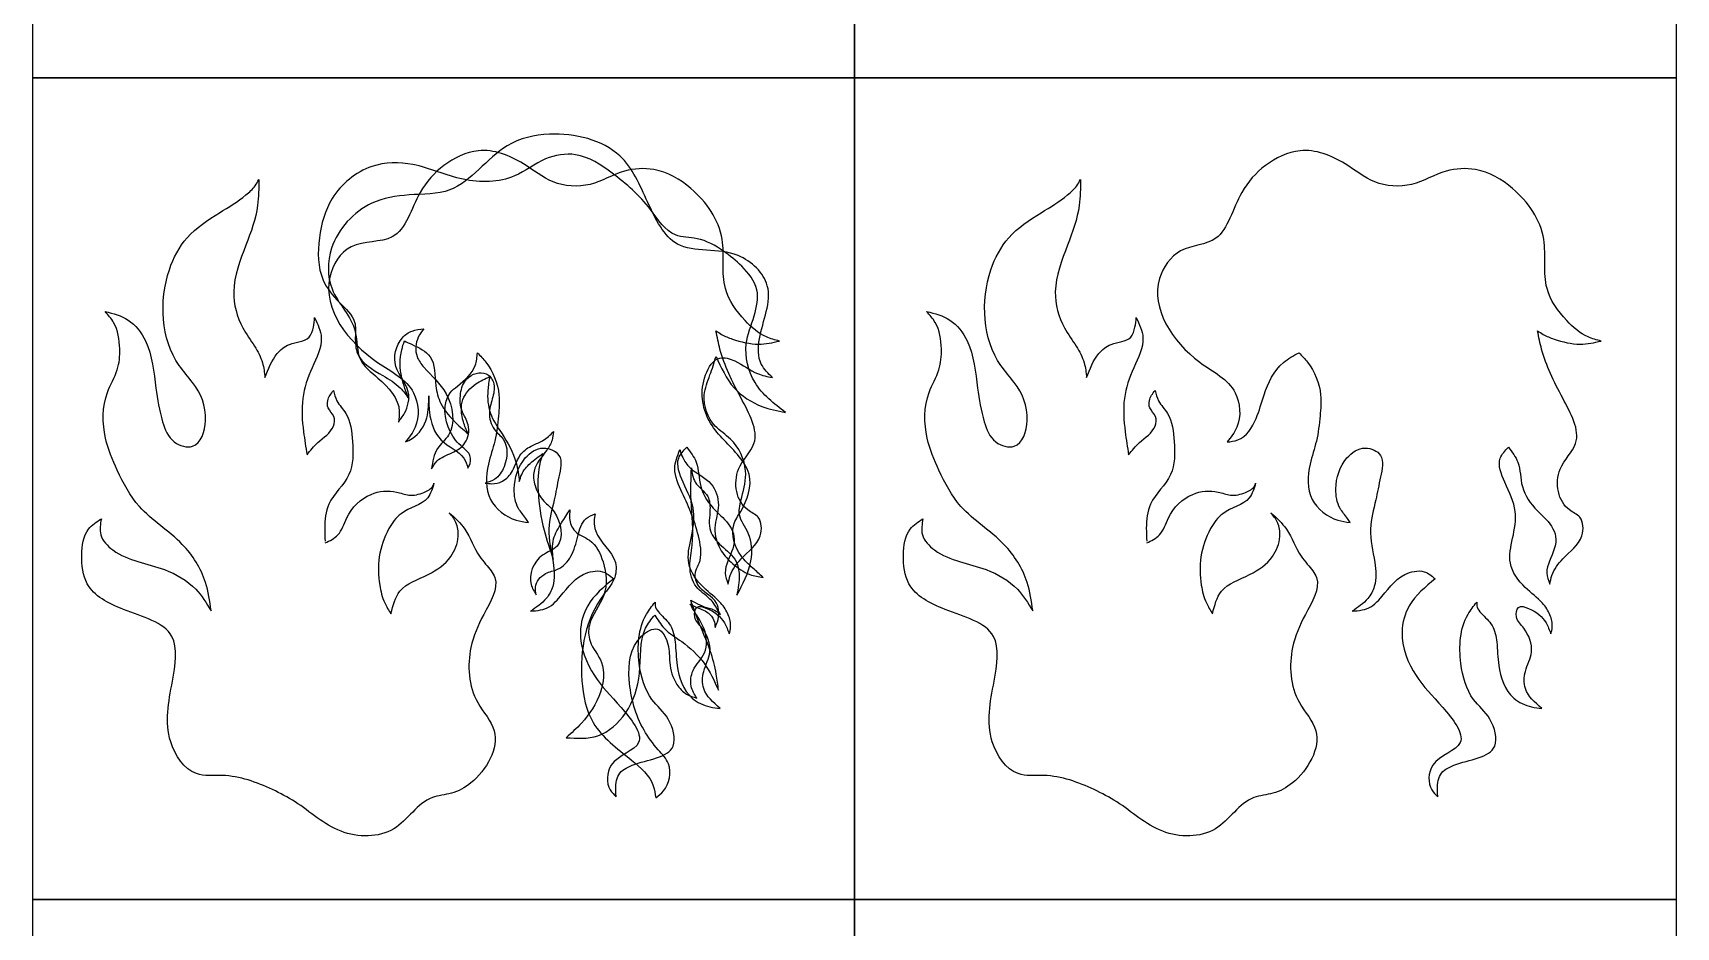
# Model space of a CAD drawing. Header units: millimetres. Extents: x 212 to 5793, y -739 to 2772.
# Drawn here: x 1824.8 to 2214.6, y 1414.1 to 1626.2 of the extents above; entities that cross this region are included whole.
import ezdxf

# ---------------------------------------------------------------- set-up
doc = ezdxf.new("R2010")
doc.units = ezdxf.units.MM
for name, color, linetype in [('Layer1', 6, 'Continuous'), ('Layer2', 2, 'Continuous'), ('Layer3', 5, 'Continuous'), ('Layer4', 4, 'Continuous')]:
    doc.layers.add(name, color=color, linetype=linetype)

msp = doc.modelspace()

# ---------------------------------------------------------------- linework, layer by layer
at = {"layer": 'Layer1'}
msp.add_open_spline([(1986.88, 1549.44), (1986.43, 1547.97), (1985.49, 1544.93), (1983.22, 1539.49), (1985.55, 1533.12), (1991.55, 1529.51), (1994.7, 1522.92), (1993.23, 1516.81), (1991.76, 1511.55), (1995.36, 1507.19), (1995.67, 1500.02), (1993.22, 1495.43), (1991.82, 1492.81), (1992.13, 1494.4), (1992.63, 1497.06), (1991.79, 1501.63), (1988.26, 1504.23), (1984.73, 1508.08), (1985.63, 1512.46), (1985.25, 1516.91), (1981.54, 1519.05), (1981.2, 1521.82), (1981.05, 1523.03), (1980.96, 1520.47), (1980.73, 1514.35), (1981.86, 1506.48), (1980.28, 1499.73), (1981.53, 1494.56), (1985.27, 1492.45), (1986.63, 1490.51), (1987.92, 1488.25), (1986.3, 1489.53), (1984.3, 1489.77), (1982.31, 1490.86), (1980.89, 1491.65), (1981.44, 1490.04), (1982.84, 1485.98), (1985.48, 1480.34), (1986.92, 1474.71), (1987.32, 1471.54), (1987.48, 1470.27), (1986.47, 1472.5), (1984.44, 1476.98), (1979.47, 1481.55), (1974.64, 1484.38), (1973.03, 1486.99), (1972.34, 1488.11), (1971.53, 1487.09), (1968.47, 1483.21), (1969.53, 1474.36), (1966.45, 1464.96), (1959.44, 1458.49), (1953.92, 1458.85), (1951.34, 1459.01), (1952.58, 1460.12), (1955.98, 1463.15), (1959.82, 1468.97), (1960.81, 1476.79), (1956.69, 1481.06), (1956.46, 1487.25), (1961.38, 1492.44), (1960.72, 1500.22), (1957.83, 1505.98), (1953.22, 1507.42), (1951.97, 1510.65), (1952.16, 1512.4), (1952.24, 1513.09), (1951.58, 1512.05), (1950.18, 1509.82), (1947.83, 1506.09), (1948.12, 1503.01), (1948.27, 1501.38), (1947.49, 1503.65), (1945.7, 1508.88), (1944.46, 1516.65), (1944.63, 1522.91), (1945.61, 1525.76), (1945.84, 1526.42), (1944.8, 1525.69), (1942.85, 1524.32), (1940.84, 1521.98), (1940.38, 1520.32), (1940.22, 1519.74), (1940.04, 1521.25), (1939.57, 1525.4), (1936.54, 1530.62), (1932.91, 1535.81), (1932.54, 1540.71), (1933.03, 1543.6), (1933.22, 1544.68), (1932.1, 1544.16), (1929.52, 1542.97), (1926.07, 1539.33), (1926.55, 1534.54), (1927.67, 1532.02), (1928.08, 1531.08), (1926.9, 1532.1), (1924.45, 1534.21), (1921.47, 1537.98), (1919.93, 1543.22), (1920.55, 1549.59), (1915.71, 1551.84), (1913.57, 1552.84), (1912.97, 1553.12), (1912.74, 1552.43), (1911.82, 1549.64), (1911.89, 1544.72), (1913.4, 1541.03), (1914.07, 1539.39), (1913.41, 1540.3), (1911.74, 1542.58), (1907.14, 1545.37), (1901.59, 1548.49), (1901.21, 1553.88), (1901.67, 1558.52), (1897.19, 1562.35), (1892.43, 1568.22), (1892.32, 1577.64), (1895.22, 1588.02), (1904.13, 1595.51), (1916.15, 1595.6), (1926.45, 1590.53), (1938.45, 1590.7), (1945.74, 1596.76), (1954.65, 1598.2), (1963.31, 1592.4), (1970.71, 1585.96), (1975.78, 1577.58), (1983.13, 1577.79), (1988.43, 1574.79), (1993.29, 1570.81), (1997.5, 1565.61), (1996.04, 1558.7), (1993.11, 1551.81), (1995.36, 1542.27), (2000.65, 1538.25), (2003.4, 1536.16), (2001.49, 1536.53), (1996.99, 1537.41), (1990.39, 1541.68), (1988.09, 1546.78), (1986.88, 1549.44)], degree=3, knots=[0, 0, 0, 0, 4.24922, 8.789836, 15.959878, 20.31073, 27.980775, 33.809536, 37.633473, 42.095901, 48.140928, 56.239165, 56.239165, 56.239165, 60.717812, 63.677374, 68.403311, 72.410399, 77.109626, 79.95561, 84.105424, 87.344551, 87.344551, 87.344551, 94.434009, 104.246302, 108.806888, 113.552447, 117.524303, 120.048167, 120.048167, 120.048167, 121.778435, 126.133799, 126.133799, 126.133799, 130.822562, 137.955323, 143.255729, 146.767618, 146.767618, 146.767618, 153.434439, 160.22738, 165.013931, 168.575018, 168.575018, 168.575018, 172.088586, 181.945532, 191.161409, 198.986237, 205.873624, 205.873624, 205.873624, 210.442143, 218.393424, 224.854655, 230.114093, 233.594583, 240.851895, 248.13797, 253.719454, 257.459708, 260.427232, 262.332861, 262.332861, 262.332861, 265.755427, 269.642854, 274.030697, 274.030697, 274.030697, 280.628215, 289.256423, 295.649435, 297.560564, 297.560564, 297.560564, 301.072894, 304.143099, 305.782712, 305.782712, 305.782712, 309.933687, 317.215251, 322.090643, 327.151969, 330.187547, 330.187547, 330.187547, 333.598967, 338.054411, 342.877194, 345.717645, 345.717645, 345.717645, 350.012414, 354.64872, 358.651494, 365.109826, 369.877133, 371.718104, 371.718104, 371.718104, 373.727863, 379.819215, 384.689626, 384.689626, 384.689626, 387.770929, 392.381118, 399.672847, 403.257578, 406.603087, 411.99318, 418.046041, 427.258088, 436.277892, 447.418093, 456.336042, 467.767931, 479.010449, 486.724632, 493.30375, 502.266547, 513.756812, 521.511743, 526.285111, 532.667779, 537.820212, 543.903389, 549.620289, 555.992909, 564.612145, 573.941991, 573.941991, 573.941991, 579.303335, 586.553981, 594.458711, 594.458711, 594.458711, 594.458711], dxfattribs=at)
at = {"layer": 'Layer2'}
for points in [[(1824.85, 1810.39), (2019.73, 1810.39), (2019.73, 1615.5), (1824.85, 1615.5)], [(2019.73, 1810.39), (2214.61, 1810.39), (2214.61, 1615.5), (2019.73, 1615.5)]]:
    msp.add_lwpolyline(points, close=True, dxfattribs=at)
msp.add_open_spline([(1998.05, 1497.02), (1996.99, 1497.19), (1994.33, 1497.62), (1990.92, 1500.02), (1987.56, 1503.54), (1985.93, 1508.79), (1988.11, 1514.02), (1986.09, 1520.12), (1981.24, 1521.99), (1978.98, 1525.13), (1978.51, 1526.69), (1978.31, 1527.33), (1977.72, 1525.85), (1976.34, 1522.42), (1979.8, 1515.24), (1982.73, 1508.4), (1983.69, 1501.48), (1981.64, 1498.23), (1982.44, 1493.88), (1987.71, 1492.08), (1987.68, 1487.36), (1986.86, 1485.59), (1986.66, 1485.16), (1986.61, 1485.72), (1986.5, 1487.05), (1984.88, 1489.11), (1982.52, 1489.68), (1981.17, 1490.52), (1980.75, 1490.78), (1980.94, 1490.41), (1981.97, 1488.39), (1984.58, 1485.12), (1984.99, 1478.96), (1981.15, 1475.59), (1980.58, 1471.3), (1981.77, 1469.3), (1982.31, 1468.39), (1981.48, 1468.65), (1979.59, 1469.23), (1976.9, 1472.09), (1975.67, 1476.54), (1975.96, 1481), (1973.43, 1485.99), (1966.48, 1481.84), (1965.66, 1472.01), (1968.27, 1462.5), (1972.71, 1456.5), (1976.71, 1452.49), (1975.66, 1447.05), (1973.25, 1445.26), (1972.59, 1444.76), (1972.45, 1445.73), (1971.93, 1449.39), (1965.61, 1454.91), (1956.96, 1461.12), (1953.82, 1476.15), (1956.26, 1488.85), (1963.02, 1496.19), (1963.67, 1502.5), (1958.51, 1505.76), (1957.87, 1510.18), (1958.11, 1511.54), (1958.22, 1512.12), (1957.44, 1511.81), (1955.17, 1510.91), (1953.98, 1506.58), (1953, 1502.13), (1949.89, 1498.75), (1946.03, 1498.26), (1943.68, 1495.46), (1944.12, 1493.5), (1944.26, 1492.89), (1943.76, 1493.67), (1941.88, 1496.58), (1944.24, 1502.4), (1951.22, 1504.28), (1949.88, 1511.94), (1945.77, 1515.12), (1943.75, 1518.43), (1943.29, 1523.2), (1946.25, 1526.29), (1948.09, 1529.34), (1948.27, 1530.93), (1948.35, 1531.63), (1947.56, 1530.84), (1946.11, 1529.42), (1943.15, 1528.38), (1940.04, 1526.32), (1939.06, 1522.5), (1936.61, 1519.69), (1934.02, 1519.13), (1932.65, 1519.33), (1932.14, 1519.4), (1932.93, 1519.65), (1934.91, 1520.29), (1937.43, 1523.95), (1937.66, 1529.31), (1933.74, 1532.16), (1932.7, 1536.12), (1934.01, 1539.69), (1934.63, 1543.11), (1932.05, 1546.36), (1927.34, 1544.77), (1926.05, 1540.52), (1926.23, 1536.53), (1928.67, 1533.15), (1927.9, 1528.65), (1924.27, 1526.41), (1920.9, 1525.3), (1919.79, 1523.46), (1919.39, 1522.79), (1919.67, 1524.5), (1920.17, 1527.62), (1925.45, 1531.81), (1923.94, 1541.01), (1918.66, 1545.42), (1915.34, 1549.72), (1915.67, 1553.51), (1917.07, 1555.37), (1917.54, 1555.99), (1916.59, 1555.89), (1914.72, 1555.7), (1911.17, 1553.18), (1909.69, 1546.67), (1914.8, 1541.84), (1913.62, 1536.56), (1912.05, 1534.54), (1911.54, 1533.88), (1911.67, 1534.74), (1912.27, 1538.74), (1907.72, 1543.83), (1901.43, 1548.36), (1902.23, 1557.43), (1894.58, 1564.24), (1894.74, 1577.14), (1903.25, 1586.24), (1914.22, 1588.07), (1926.85, 1587.69), (1934.63, 1599.84), (1949.57, 1603.37), (1964.77, 1599.63), (1970.39, 1586.41), (1976.91, 1572.87), (1991.21, 1576.18), (2001.83, 1565.65), (1996.93, 1556.06), (1996.74, 1547.86), (1999.24, 1545.43), (2000.26, 1544.43), (1999.05, 1544.68), (1995.79, 1545.34), (1992.4, 1548.2), (1986.98, 1549.92), (1982.71, 1543.12), (1984.1, 1533.54), (1991.03, 1527.71), (1996.16, 1520.63), (1993.86, 1514.07), (1989.94, 1508.48), (1991.81, 1502.67), (1995.44, 1499.4), (1997.24, 1497.76), (1998.05, 1497.02)], degree=3, knots=[0, 0, 0, 0, 3.196539, 8.031978, 12.114212, 17.740748, 23.232922, 28.524408, 34.917448, 37.788165, 39.793474, 39.793474, 39.793474, 44.408009, 50.459798, 62.086489, 67.870589, 69.81323, 73.306022, 79.363294, 83.818166, 85.264219, 85.264219, 85.264219, 86.926689, 89.239462, 92.506108, 93.98282, 93.98282, 93.98282, 95.20288, 100.798405, 106.467479, 111.467452, 115.199417, 118.321109, 118.321109, 118.321109, 120.899075, 124.188183, 129.612123, 133.994332, 138.328875, 142.365906, 153.153918, 165.623551, 171.366505, 175.528451, 182.026109, 184.49746, 184.49746, 184.49746, 187.373116, 195.409084, 208.097043, 218.404524, 239.436821, 243.819906, 247.815195, 256.64982, 259.017099, 260.788445, 260.788445, 260.788445, 263.219318, 267.843605, 272.874803, 277.282042, 280.320422, 284.353032, 286.199089, 286.199089, 286.199089, 288.920772, 296.403397, 300.452854, 308.636022, 312.163074, 316.401012, 319.853885, 325.675726, 328.332459, 330.417796, 330.417796, 330.417796, 333.714874, 336.420452, 339.753886, 344.357436, 347.757605, 350.34141, 351.901913, 351.901913, 351.901913, 354.343889, 358.013291, 364.587167, 367.682523, 371.926674, 375.64768, 379.133249, 381.761403, 386.506398, 390.291095, 394.530682, 398.013979, 402.374859, 406.287497, 410.28205, 412.564687, 412.564687, 412.564687, 417.565326, 421.709913, 431.520229, 439.693992, 442.72121, 447.365267, 449.687393, 449.687393, 449.687393, 452.502549, 455.240085, 462.293884, 468.946709, 474.108177, 476.63293, 476.63293, 476.63293, 479.169517, 488.557356, 494.619654, 501.321852, 512.851827, 522.521153, 536.838303, 545.849029, 555.59437, 572.778706, 583.148866, 600.63182, 613.466385, 625.600712, 640.255701, 650.202052, 662.97464, 668.954255, 673.090407, 673.090407, 673.090407, 676.727351, 682.927073, 686.529378, 691.791753, 702.731967, 713.1217, 718.539581, 727.628707, 731.247764, 738.7753, 742.773586, 746.069419, 746.069419, 746.069419, 746.069419], dxfattribs=at)
at = {"layer": 'Layer3'}
for points in [[(1824.85, 1615.5), (2019.73, 1615.5), (2019.73, 1420.62), (1824.85, 1420.62)], [(2019.73, 1615.5), (2214.61, 1615.5), (2214.61, 1420.62), (2019.73, 1420.62)]]:
    msp.add_lwpolyline(points, close=True, dxfattribs=at)
for points, knots in [([(1986.87, 1555.53), (1987.16, 1554.05), (1988.26, 1548.4), (1992.23, 1540.45), (1998.38, 1529.46), (1990.35, 1522.61), (1991.91, 1513.69), (1997.74, 1511.48), (1997.89, 1505.42), (1993.17, 1502.25), (1990.33, 1498.39), (1989.91, 1496.14), (1989.78, 1495.44), (1989.45, 1496.32), (1988.4, 1499.15), (1990.83, 1502.74), (1991.55, 1507.57), (1989.2, 1510.68), (1985.66, 1513.78), (1982.64, 1518.14), (1982.92, 1524.05), (1980.82, 1526.76), (1979.95, 1527.89), (1979.16, 1527.07), (1976.94, 1524.78), (1979.31, 1518.88), (1982.26, 1513.14), (1981.03, 1506.46), (1979.53, 1499.99), (1983.47, 1494.59), (1987.71, 1491.66), (1989.93, 1488.33), (1990.53, 1485.65), (1990.16, 1484.14), (1990.02, 1483.61), (1989.68, 1484.52), (1988.69, 1487.14), (1986.07, 1489.37), (1981.95, 1490.62), (1981.51, 1487.05), (1984.39, 1484.53), (1986.29, 1479.53), (1983.68, 1475.12), (1983.49, 1469.71), (1986.23, 1467.36), (1987.88, 1465.94), (1987.06, 1466.04), (1984.69, 1466.32), (1979.66, 1468.62), (1977.39, 1475.26), (1977.39, 1481.15), (1976.48, 1485.82), (1973.94, 1487.92), (1972.44, 1489.77), (1972.44, 1490.77), (1972.44, 1491.17), (1971.7, 1490.23), (1968.5, 1486.19), (1967.97, 1477.46), (1970.49, 1468.36), (1976.13, 1463.93), (1978.49, 1454.33), (1968.93, 1453.81), (1963.24, 1450.6), (1963.05, 1447.17), (1963.17, 1445.42), (1963.2, 1444.99), (1962.69, 1445.5), (1960.77, 1447.39), (1960.98, 1454.3), (1971.99, 1456.94), (1963.81, 1467.14), (1957.49, 1473.33), (1953.73, 1482.62), (1956.23, 1491.45), (1960.26, 1494.77), (1962.61, 1496.71), (1961.76, 1497.39), (1959.68, 1499.07), (1953.56, 1497.7), (1950.72, 1493.13), (1946.91, 1489.36), (1944.48, 1489.16), (1942.91, 1489.04), (1944.26, 1489.92), (1946.52, 1491.41), (1948.77, 1495.59), (1948.31, 1501.42), (1946.56, 1508.17), (1948.52, 1515.03), (1949.46, 1520.5), (1950.87, 1526.17), (1945.5, 1528.57), (1940.38, 1524.98), (1938.59, 1519.11), (1939.39, 1513.72), (1941.49, 1511.56), (1942.19, 1510.38), (1942.39, 1510.04), (1941.41, 1510.19), (1937.87, 1510.71), (1932.02, 1515.15), (1932.38, 1523.19), (1934.65, 1529.42), (1935.27, 1535.01), (1935.79, 1541.47), (1933.58, 1546.86), (1930.98, 1549.6), (1930.29, 1550.32), (1930.19, 1549.29), (1929.89, 1546.05), (1926.66, 1543.23), (1921.84, 1539.52), (1922.64, 1532.4), (1926.11, 1528.32), (1928.9, 1526.18), (1928.69, 1523.99), (1928.16, 1523.13), (1928.05, 1522.95), (1927.77, 1523.77), (1926.74, 1526.81), (1920.72, 1528.9), (1918.77, 1535.17), (1918.75, 1538.82), (1918.75, 1540.06), (1918.74, 1538.33), (1918.74, 1534.59), (1916.16, 1530.47), (1913.76, 1529.4), (1913.2, 1529.15), (1914.09, 1530.26), (1916.72, 1533.5), (1916.06, 1542.9), (1902.59, 1549.09), (1891.25, 1563.46), (1899.76, 1577.5), (1912.45, 1575.62), (1915.41, 1587.91), (1922, 1595.16), (1931.16, 1599.74), (1940.77, 1596.07), (1947.94, 1589.95), (1957.32, 1589.35), (1964.37, 1593.84), (1973.29, 1594.39), (1982.6, 1589.06), (1989.98, 1578.37), (1987.46, 1566.08), (1992.99, 1558.37), (1997.74, 1554.16), (2000.88, 1553.36), (2001.95, 1553.09), (2000.3, 1552.73), (1996.56, 1551.91), (1991.86, 1553.12), (1988.52, 1554.41), (1987.31, 1555.23), (1986.87, 1555.53)], [0, 0, 0, 0, 4.47286, 17.126731, 28.296911, 35.416821, 45.3271, 48.308261, 52.730948, 59.844732, 64.518382, 66.650806, 66.650806, 66.650806, 69.375333, 75.385437, 78.312789, 83.568608, 85.91152, 92.652356, 98.497539, 102.663749, 102.663749, 102.663749, 105.877941, 111.689054, 119.03293, 125.443736, 131.388077, 138.152668, 143.660939, 146.945479, 149.916179, 151.559738, 151.559738, 151.559738, 154.416881, 159.821566, 162.220069, 164.49093, 167.752961, 173.648645, 178.500584, 182.552713, 188.686347, 188.686347, 188.686347, 191.177008, 195.859049, 204.406958, 209.975462, 214.037392, 217.899525, 219.679253, 220.841016, 220.841016, 220.841016, 224.402113, 236.173814, 245.251179, 251.277385, 257.784857, 268.520407, 272.395371, 276.390994, 277.704871, 277.704871, 277.704871, 279.838956, 285.707152, 294.144064, 303.460385, 313.297963, 324.185687, 330.592861, 339.495128, 339.495128, 339.495128, 342.64239, 347.253903, 355.903963, 358.373284, 362.900448, 362.900448, 362.900448, 367.692931, 370.89353, 376.606799, 384.63594, 391.594965, 397.185795, 402.289726, 406.298964, 411.257144, 419.05332, 423.765785, 426.703912, 427.878354, 427.878354, 427.878354, 430.83473, 438.653217, 447.017302, 452.704801, 458.753997, 463.743767, 472.080563, 475.084064, 475.084064, 475.084064, 478.133788, 484.615335, 486.937864, 496.154716, 500.936882, 503.538202, 505.964614, 506.594371, 506.594371, 506.594371, 509.148242, 515.980144, 523.270175, 527.022656, 527.022656, 527.022656, 532.1946, 538.204735, 540.033527, 540.033527, 540.033527, 544.243532, 552.425925, 563.614179, 586.787742, 595.588238, 605.595851, 618.014123, 626.563731, 635.456923, 646.605036, 654.816022, 663.593674, 672.340908, 679.358284, 689.193861, 703.345371, 715.047204, 723.958812, 730.342707, 733.605206, 733.605206, 733.605206, 738.620684, 744.956144, 747.741258, 749.330629, 749.330629, 749.330629, 749.330629]), ([(2181.75, 1555.53), (2182.04, 1554.05), (2183.14, 1548.4), (2187.11, 1540.45), (2193.26, 1529.46), (2185.23, 1522.61), (2186.79, 1513.69), (2192.62, 1511.48), (2192.77, 1505.42), (2188.05, 1502.25), (2185.21, 1498.39), (2184.79, 1496.14), (2184.66, 1495.44), (2184.33, 1496.32), (2183.28, 1499.15), (2185.71, 1502.74), (2186.43, 1507.57), (2184.08, 1510.68), (2180.54, 1513.78), (2177.52, 1518.14), (2177.8, 1524.05), (2175.7, 1526.76), (2174.83, 1527.89), (2174.04, 1527.07), (2171.82, 1524.78), (2174.19, 1518.88), (2177.14, 1513.14), (2175.91, 1506.46), (2174.41, 1499.99), (2178.35, 1494.59), (2182.59, 1491.66), (2184.81, 1488.33), (2185.41, 1485.65), (2185.04, 1484.14), (2184.9, 1483.61), (2184.56, 1484.52), (2183.57, 1487.14), (2180.95, 1489.37), (2176.83, 1490.62), (2176.39, 1487.05), (2179.27, 1484.53), (2181.17, 1479.53), (2178.56, 1475.12), (2178.37, 1469.71), (2181.11, 1467.36), (2182.76, 1465.94), (2181.94, 1466.04), (2179.57, 1466.32), (2174.54, 1468.62), (2172.27, 1475.26), (2172.27, 1481.15), (2171.36, 1485.82), (2168.82, 1487.92), (2167.32, 1489.77), (2167.32, 1490.77), (2167.32, 1491.17), (2166.58, 1490.23), (2163.38, 1486.19), (2162.85, 1477.46), (2165.37, 1468.36), (2171.02, 1463.93), (2173.37, 1454.33), (2163.81, 1453.81), (2158.12, 1450.6), (2157.93, 1447.17), (2158.05, 1445.42), (2158.08, 1444.99), (2157.57, 1445.5), (2155.65, 1447.39), (2155.86, 1454.3), (2166.87, 1456.94), (2158.69, 1467.14), (2152.37, 1473.33), (2148.61, 1482.62), (2151.11, 1491.45), (2155.14, 1494.77), (2157.49, 1496.71), (2156.64, 1497.39), (2154.56, 1499.07), (2148.44, 1497.7), (2145.6, 1493.13), (2141.79, 1489.36), (2139.36, 1489.16), (2137.79, 1489.04), (2139.14, 1489.92), (2141.4, 1491.41), (2143.65, 1495.59), (2143.19, 1501.42), (2141.44, 1508.17), (2143.4, 1515.03), (2144.34, 1520.5), (2145.75, 1526.17), (2140.38, 1528.57), (2135.26, 1524.98), (2133.47, 1519.11), (2134.27, 1513.72), (2136.37, 1511.56), (2137.07, 1510.38), (2137.27, 1510.04), (2136.29, 1510.19), (2132.75, 1510.71), (2126.9, 1515.15), (2127.26, 1523.19), (2129.53, 1529.42), (2130.15, 1535.01), (2130.68, 1541.47), (2128.46, 1546.86), (2125.86, 1549.6), (2125.17, 1550.32), (2123.86, 1549.62), (2119.89, 1547.5), (2116.89, 1541.22), (2115.29, 1534.52), (2112.13, 1529.55), (2108.97, 1529.24), (2108.08, 1529.15), (2108.97, 1530.26), (2111.6, 1533.5), (2110.94, 1542.9), (2097.47, 1549.09), (2088.06, 1563.92), (2096.81, 1576.06), (2107.33, 1575.62), (2110.29, 1587.91), (2116.88, 1595.16), (2126.04, 1599.74), (2135.65, 1596.07), (2142.82, 1589.95), (2152.2, 1589.35), (2159.25, 1593.84), (2168.17, 1594.39), (2177.48, 1589.06), (2184.86, 1578.37), (2182.34, 1566.08), (2187.87, 1558.37), (2192.62, 1554.16), (2195.76, 1553.36), (2196.83, 1553.09), (2195.18, 1552.73), (2191.44, 1551.91), (2186.74, 1553.12), (2183.4, 1554.41), (2182.19, 1555.23), (2181.75, 1555.53)], [0, 0, 0, 0, 4.47286, 17.126731, 28.296911, 35.416821, 45.3271, 48.308261, 52.730948, 59.844732, 64.518382, 66.650806, 66.650806, 66.650806, 69.375333, 75.385437, 78.312789, 83.568608, 85.91152, 92.652356, 98.497539, 102.663749, 102.663749, 102.663749, 105.877941, 111.689054, 119.03293, 125.443736, 131.388077, 138.152668, 143.660939, 146.945479, 149.916179, 151.559738, 151.559738, 151.559738, 154.416881, 159.821566, 162.220069, 164.49093, 167.752961, 173.648645, 178.500584, 182.552713, 188.686347, 188.686347, 188.686347, 191.177008, 195.859049, 204.406958, 209.975462, 214.037392, 217.899525, 219.679253, 220.841016, 220.841016, 220.841016, 224.402113, 236.173814, 245.251179, 251.277385, 257.784857, 268.520407, 272.395371, 276.390994, 277.704871, 277.704871, 277.704871, 279.838956, 285.707152, 294.144064, 303.460385, 313.297963, 324.185687, 330.592861, 339.495128, 339.495128, 339.495128, 342.64239, 347.253903, 355.903963, 358.373284, 362.900448, 362.900448, 362.900448, 367.692931, 370.89353, 376.606799, 384.63594, 391.594965, 397.185795, 402.289726, 406.298964, 411.257144, 419.05332, 423.765785, 426.703912, 427.878354, 427.878354, 427.878354, 430.83473, 438.653217, 447.017302, 452.704801, 458.753997, 463.743767, 472.080563, 475.084064, 475.084064, 475.084064, 479.475297, 488.410378, 494.334602, 500.998922, 503.614406, 503.614406, 503.614406, 507.824411, 516.006805, 527.195059, 550.368621, 559.169118, 569.17673, 581.595002, 590.14461, 599.037802, 610.185915, 618.396902, 627.174553, 635.921787, 642.939163, 652.774741, 666.92625, 678.628084, 687.539692, 693.923587, 697.186086, 697.186086, 697.186086, 702.201563, 708.537023, 711.322138, 712.911509, 712.911509, 712.911509, 712.911509]), ([(1894.15, 1505.2), (1895.28, 1505.74), (1897.84, 1506.96), (1899.36, 1512.48), (1904.11, 1517.23), (1910.18, 1517.84), (1914.2, 1516.18), (1917.3, 1516.91), (1919.51, 1518.11), (1919.9, 1519.16), (1919.98, 1519.38), (1919.61, 1518.12), (1918.5, 1514.38), (1912.39, 1513.3), (1908.67, 1507.96), (1906.62, 1502.09), (1906.8, 1495.96), (1907.93, 1491.35), (1909.24, 1489.27), (1909.77, 1488.43), (1910.26, 1490.39), (1911.41, 1495.02), (1918.57, 1497.24), (1924.06, 1501.11), (1926.04, 1506.14), (1925.5, 1510.02), (1924.2, 1511.63), (1923.61, 1512.35), (1924.95, 1511.14), (1928.11, 1508.26), (1929.67, 1503.27), (1931.74, 1500.79), (1932.24, 1500.18), (1933.14, 1499.15), (1936.16, 1495.68), (1931.52, 1488.23), (1927.68, 1479.29), (1928.3, 1468.41), (1937.1, 1459.52), (1931.26, 1449.29), (1924.46, 1445.55), (1916.88, 1445.08), (1911.48, 1435.15), (1896.86, 1435.4), (1889.17, 1442.92), (1879.85, 1447.73), (1872.03, 1450.65), (1862.06, 1449.41), (1855.36, 1459.75), (1857.76, 1470.63), (1860.09, 1485.41), (1846.82, 1488.66), (1837.15, 1493.78), (1836.13, 1502.11), (1836.99, 1508.28), (1839.96, 1510.2), (1841.09, 1510.94), (1840.86, 1509.64), (1840.35, 1506.73), (1845.95, 1501.01), (1854.88, 1500.12), (1863.36, 1495.24), (1866.01, 1490.94), (1867.11, 1489.14), (1866.8, 1491.41), (1866.01, 1497.2), (1860.22, 1506.31), (1850.09, 1512.26), (1845, 1521.83), (1841.32, 1530.73), (1841.24, 1539.6), (1845.2, 1545.9), (1845.66, 1551.7), (1844.88, 1556.82), (1842.7, 1559.27), (1841.96, 1560.11), (1843.91, 1559.62), (1847.98, 1558.6), (1853.07, 1551.81), (1853.74, 1542.95), (1855.14, 1534.82), (1857.41, 1528.85), (1864.16, 1526.91), (1866.94, 1535.71), (1863.9, 1542.29), (1855.3, 1551.51), (1854.55, 1565.99), (1861.08, 1578.36), (1868.53, 1583.21), (1874.29, 1586.69), (1877.4, 1589.48), (1878.17, 1590.88), (1878.44, 1591.38), (1878.43, 1589.33), (1878.41, 1583.98), (1875.27, 1575.35), (1871.39, 1565.76), (1873.73, 1557.05), (1877.36, 1552.16), (1879.48, 1548.26), (1879.77, 1545.62), (1879.89, 1544.44), (1880.67, 1546.46), (1881.89, 1549.64), (1885.85, 1552.92), (1890.32, 1552.88), (1891.47, 1556.32), (1891.6, 1557.91), (1891.67, 1558.68), (1892.42, 1557.09), (1894.27, 1553.14), (1890.82, 1546.68), (1888.34, 1539.49), (1888.86, 1532.32), (1889.58, 1527.91), (1889.87, 1526.1), (1890.66, 1527.11), (1892.55, 1529.55), (1896.21, 1531.61), (1896.62, 1535.45), (1894.69, 1536.89), (1894.65, 1539.41), (1895.57, 1540.62), (1896.15, 1541.39), (1896.37, 1540.54), (1896.88, 1538.49), (1900.13, 1535.26), (1900.79, 1528.93), (1900.96, 1520.75), (1894.54, 1515.62), (1893.97, 1509.58), (1894.11, 1506.63), (1894.15, 1505.6)], [0, 0, 0, 0, 3.597141, 8.140311, 16.165108, 22.230122, 25.248759, 28.874943, 31.492255, 32.189143, 32.189143, 32.189143, 35.948565, 43.301516, 47.870578, 54.943728, 61.635877, 66.017637, 68.973846, 68.973846, 68.973846, 74.693279, 82.460239, 89.375308, 94.450165, 97.795626, 100.566991, 100.566991, 100.566991, 105.914391, 113.236874, 115.598199, 115.598199, 115.598199, 119.467865, 128.571209, 136.991267, 150.167595, 157.919138, 171.450017, 176.716404, 181.335442, 193.115628, 205.628638, 218.570157, 224.683016, 237.060959, 243.180917, 252.895242, 267.295369, 277.904857, 291.047314, 301.572895, 308.527149, 314.836598, 318.763318, 318.763318, 318.763318, 322.544482, 327.197323, 340.261796, 349.012254, 355.263081, 355.263081, 355.263081, 362.10095, 372.668985, 386.259054, 396.324118, 404.36963, 415.277494, 421.135743, 426.110766, 432.526408, 435.840445, 435.840445, 435.840445, 441.726291, 448.127437, 459.586774, 467.737807, 473.2717, 477.749081, 484.573223, 494.08613, 499.261185, 522.077626, 530.730376, 540.468916, 548.006819, 551.089785, 552.784587, 552.784587, 552.784587, 558.895023, 568.736336, 580.156934, 589.003757, 594.164429, 598.519359, 602.055208, 602.055208, 602.055208, 608.42475, 612.05813, 617.025297, 619.563289, 621.906537, 621.906537, 621.906537, 626.961636, 634.408682, 642.021217, 649.946574, 655.469005, 655.469005, 655.469005, 659.339564, 664.747898, 667.025269, 669.524752, 671.165678, 673.97716, 673.97716, 673.97716, 676.567724, 680.229204, 687.093542, 694.981632, 703.429504, 709.250672, 712.346756, 712.346756, 712.346756, 712.346756]), ([(2089.03, 1505.2), (2090.16, 1505.74), (2092.72, 1506.96), (2094.24, 1512.48), (2098.99, 1517.23), (2105.06, 1517.84), (2109.08, 1516.18), (2112.18, 1516.91), (2114.39, 1518.11), (2114.78, 1519.16), (2114.86, 1519.38), (2114.49, 1518.12), (2113.38, 1514.38), (2107.27, 1513.3), (2103.55, 1507.96), (2101.5, 1502.09), (2101.68, 1495.96), (2102.81, 1491.35), (2104.12, 1489.27), (2104.65, 1488.43), (2105.14, 1490.39), (2106.29, 1495.02), (2113.45, 1497.24), (2118.94, 1501.11), (2120.92, 1506.14), (2120.38, 1510.02), (2119.08, 1511.63), (2118.49, 1512.35), (2119.83, 1511.14), (2122.99, 1508.26), (2124.55, 1503.27), (2126.62, 1500.79), (2127.13, 1500.18), (2128.02, 1499.15), (2131.04, 1495.68), (2126.4, 1488.23), (2122.56, 1479.29), (2123.18, 1468.41), (2131.98, 1459.52), (2126.14, 1449.29), (2119.34, 1445.55), (2111.76, 1445.08), (2106.36, 1435.15), (2091.74, 1435.4), (2084.05, 1442.92), (2074.73, 1447.73), (2066.91, 1450.65), (2056.94, 1449.41), (2050.24, 1459.75), (2052.64, 1470.63), (2054.97, 1485.41), (2041.7, 1488.66), (2032.03, 1493.78), (2031.01, 1502.11), (2031.87, 1508.28), (2034.84, 1510.2), (2035.97, 1510.94), (2035.74, 1509.64), (2035.23, 1506.73), (2040.83, 1501.01), (2049.76, 1500.12), (2058.24, 1495.24), (2060.89, 1490.94), (2061.99, 1489.14), (2061.68, 1491.41), (2060.89, 1497.2), (2055.1, 1506.31), (2044.97, 1512.26), (2039.88, 1521.83), (2036.2, 1530.73), (2036.13, 1539.6), (2040.08, 1545.9), (2040.54, 1551.7), (2039.76, 1556.82), (2037.58, 1559.27), (2036.84, 1560.11), (2038.79, 1559.62), (2042.86, 1558.6), (2047.95, 1551.81), (2048.62, 1542.95), (2050.02, 1534.82), (2052.29, 1528.85), (2059.04, 1526.91), (2061.82, 1535.71), (2058.78, 1542.29), (2050.18, 1551.51), (2049.43, 1565.99), (2055.96, 1578.36), (2063.41, 1583.21), (2069.17, 1586.69), (2072.28, 1589.48), (2073.05, 1590.88), (2073.32, 1591.38), (2073.31, 1589.33), (2073.29, 1583.98), (2070.15, 1575.35), (2066.27, 1565.76), (2068.61, 1557.05), (2072.24, 1552.16), (2074.36, 1548.26), (2074.65, 1545.62), (2074.77, 1544.44), (2075.55, 1546.46), (2076.77, 1549.64), (2080.73, 1552.92), (2085.2, 1552.88), (2086.35, 1556.32), (2086.48, 1557.91), (2086.55, 1558.68), (2087.3, 1557.09), (2089.15, 1553.14), (2085.7, 1546.68), (2083.22, 1539.49), (2083.74, 1532.32), (2084.46, 1527.91), (2084.75, 1526.1), (2085.54, 1527.11), (2087.43, 1529.55), (2091.09, 1531.61), (2091.5, 1535.45), (2089.57, 1536.89), (2089.53, 1539.41), (2090.45, 1540.62), (2091.03, 1541.39), (2091.25, 1540.54), (2091.76, 1538.49), (2095.01, 1535.26), (2095.67, 1528.93), (2095.84, 1520.75), (2089.42, 1515.62), (2088.85, 1509.58), (2088.99, 1506.63), (2089.03, 1505.6)], [0, 0, 0, 0, 3.597141, 8.140311, 16.165108, 22.230122, 25.248759, 28.874943, 31.492255, 32.189143, 32.189143, 32.189143, 35.948565, 43.301516, 47.870578, 54.943728, 61.635877, 66.017637, 68.973846, 68.973846, 68.973846, 74.693279, 82.460239, 89.375308, 94.450165, 97.795626, 100.566991, 100.566991, 100.566991, 105.914391, 113.236874, 115.598199, 115.598199, 115.598199, 119.467865, 128.571209, 136.991267, 150.167595, 157.919138, 171.450017, 176.716404, 181.335442, 193.115628, 205.628638, 218.570157, 224.683016, 237.060959, 243.180917, 252.895242, 267.295369, 277.904857, 291.047314, 301.572895, 308.527149, 314.836598, 318.763318, 318.763318, 318.763318, 322.544482, 327.197323, 340.261796, 349.012254, 355.263081, 355.263081, 355.263081, 362.10095, 372.668985, 386.259054, 396.324118, 404.36963, 415.277494, 421.135743, 426.110766, 432.526408, 435.840445, 435.840445, 435.840445, 441.726291, 448.127437, 459.586774, 467.737807, 473.2717, 477.749081, 484.573223, 494.08613, 499.261185, 522.077626, 530.730376, 540.468916, 548.006819, 551.089785, 552.784587, 552.784587, 552.784587, 558.895023, 568.736336, 580.156934, 589.003757, 594.164429, 598.519359, 602.055208, 602.055208, 602.055208, 608.42475, 612.05813, 617.025297, 619.563289, 621.906537, 621.906537, 621.906537, 626.961636, 634.408682, 642.021217, 649.946574, 655.469005, 655.469005, 655.469005, 659.339564, 664.747898, 667.025269, 669.524752, 671.165678, 673.97716, 673.97716, 673.97716, 676.567724, 680.229204, 687.093542, 694.981632, 703.429504, 709.250672, 712.346756, 712.346756, 712.346756, 712.346756])]:
    msp.add_open_spline(points, degree=3, knots=knots, dxfattribs=at)
at = {"layer": 'Layer4'}
for points in [[(1824.85, 1420.62), (2019.73, 1420.62), (2019.73, 1225.74), (1824.85, 1225.74)], [(2019.73, 1420.62), (2214.61, 1420.62), (2214.61, 1225.74), (2019.73, 1225.74)]]:
    msp.add_lwpolyline(points, close=True, dxfattribs=at)

doc.saveas('drawing.dxf')
